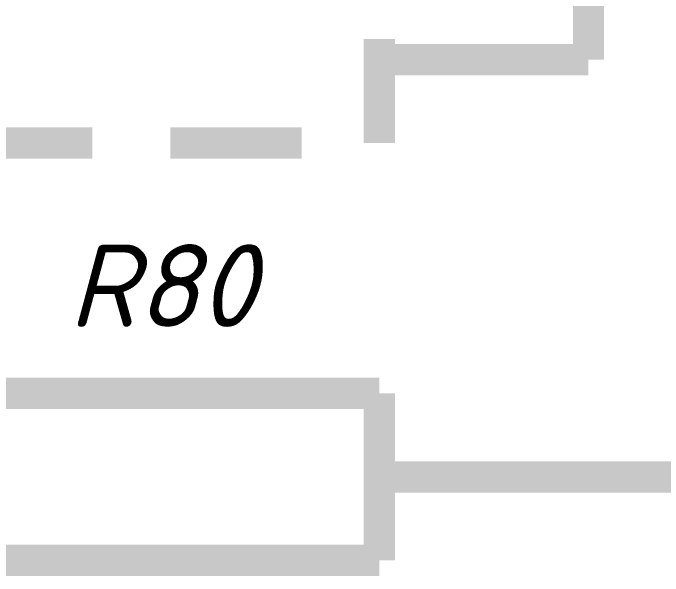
# Model space of a CAD drawing. Header units: inches. Extents: x 0 to 841, y 0 to 594.
# Drawn here: x 681.22 to 696.79, y 230.12 to 243.61 of the extents above; entities that cross this region are included whole.
import ezdxf

# ---------------------------------------------------------------- set-up
doc = ezdxf.new("R2010")
doc.units = ezdxf.units.IN
doc.layers.add('Sheet', color=255, linetype='Continuous')
doc.styles.get("Standard").update_dxf_attribs({"font": 'isocpeui.ttf'})

msp = doc.modelspace()

# ---------------------------------------------------------------- linework, layer by layer
at = {"layer": 'Sheet'}
for points in [[(695.002, 242.492, 0.749, 0.749, 0), (695.002, 247.5, 0.749, 0.749, 0)], [(689.994, 240.493, 0.749, 0.749, 0), (689.994, 242.986, 0.749, 0.749, 0)], [(689.994, 242.492, 0.749, 0.749, 0), (695.002, 242.492, 0.749, 0.749, 0)], [(699.987, 242.492, 0.749, 0.749, 0), (699.987, 242.492, 0.749, 0.749, 0), (699.987, 232.497, 0.749, 0.749, 0), (695.002, 232.497, 0.749, 0.749, 0)], [(689.994, 242.492, 0.3, 0.3, 0), (695.002, 242.492, 0.3, 0.3, 0)], [(680, 240.493, 0.749, 0.749, 0), (683.122, 240.493, 0.749, 0.749, 0)], [(684.986, 240.493, 0.749, 0.749, 0), (688.13, 240.493, 0.749, 0.749, 0)], [(689.994, 234.496, 0.749, 0.749, 0), (680, 234.496, 0.749, 0.749, 0)], [(689.994, 230.498, 0.749, 0.749, 0), (689.994, 234.496, 0.749, 0.749, 0)], [(689.994, 232.497, 0.749, 0.749, 0), (695.002, 232.497, 0.749, 0.749, 0)], [(689.994, 232.497, 0.3, 0.3, 0), (695.002, 232.497, 0.3, 0.3, 0)], [(680, 230.498, 0.749, 0.749, 0), (689.994, 230.498, 0.749, 0.749, 0)]]:
    msp.add_lwpolyline(points, format="xyseb", dxfattribs=at)

# ---------------------------------------------------------------- texts
msp.add_text('R80', height=1.9764, dxfattribs=at).set_placement((682.538, 236.091))

doc.saveas('drawing.dxf')
